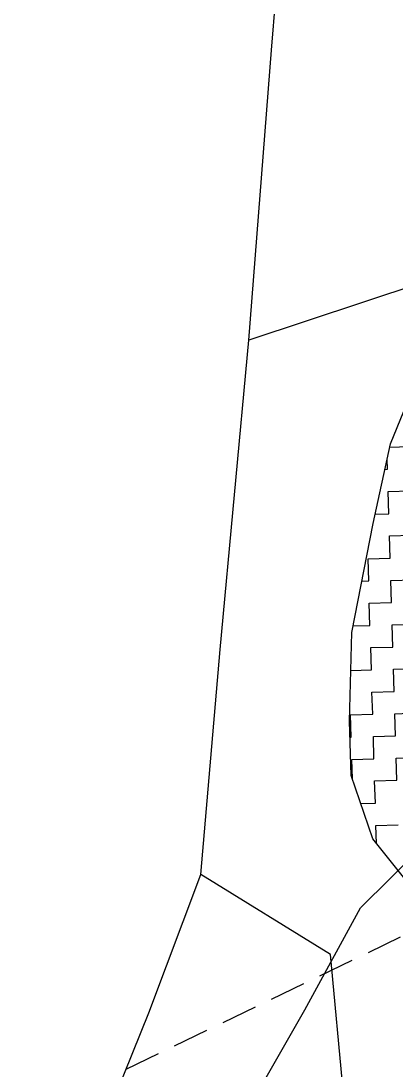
# Model space of a CAD drawing. Header units: metres. Extents: x 289662 to 290738, y 2016260 to 2018343.
# Drawn here: x 289888.2 to 289940.6, y 2016876 to 2017022.5 of the extents above; entities that cross this region are included whole.
import ezdxf

# ---------------------------------------------------------------- set-up
doc = ezdxf.new("R2010")
doc.units = ezdxf.units.M
doc.linetypes.add('DASHED', pattern=[0.75, 0.5, -0.25])
for name, color, linetype in [('LINE_FOOTPATH', 1, 'DASHED'), ('LINE_WATER', 4, 'Continuous'), ('POLY_HATCH', 12, 'Continuous'), ('POLY_PARCEL', 6, 'Continuous'), ('V_BOUND_LINE', 7, 'Continuous')]:
    doc.layers.add(name, color=color, linetype=linetype)

msp = doc.modelspace()

# ---------------------------------------------------------------- linework, layer by layer
at = {"layer": 'LINE_FOOTPATH', "ltscale": 10}
msp.add_line((289902.85, 2016876.11), (289979.29, 2016912.94), dxfattribs=at)
at = {"layer": 'LINE_WATER'}
for p, q in [((289935.55, 2016898.63), (289944.36, 2016907.37)), ((289927.78, 2016884.36), (289935.55, 2016898.63)), ((289918.05, 2016867.4), (289927.78, 2016884.36))]:
    msp.add_line(p, q, dxfattribs=at)
at = {"layer": 'POLY_HATCH'}
for p, q in [((289939.73, 2016963.39), (289944.22, 2016974.53)), ((289937.31, 2016952.3), (289939.73, 2016963.39)), ((289934.32, 2016937.07), (289937.31, 2016952.3)), ((289934.01, 2016924.68), (289934.32, 2016937.07)), ((289934.23, 2016917.11), (289934.01, 2016924.68)), ((289937.25, 2016908.26), (289934.23, 2016917.11)), ((289941.54, 2016902.88), (289937.25, 2016908.26))]:
    msp.add_line(p, q, dxfattribs=at)
at = {"layer": 'POLY_HATCH', "linetype": 'Continuous'}
for p, q in [((289939.64, 2016962.97), (289942.33, 2016963.05)), ((289939.32, 2016959.86), (289939.27, 2016961.29)), ((289938.96, 2016959.85), (289939.32, 2016959.86)), ((289939.41, 2016956.76), (289942.51, 2016956.85)), ((289939.5, 2016953.65), (289939.41, 2016956.76)), ((289937.59, 2016953.6), (289939.5, 2016953.65)), ((289939.6, 2016950.55), (289942.7, 2016950.65)), ((289939.69, 2016947.45), (289939.6, 2016950.55)), ((289936.59, 2016947.36), (289939.69, 2016947.45)), ((289936.68, 2016944.26), (289936.59, 2016947.36)), ((289935.73, 2016944.23), (289936.68, 2016944.26)), ((289939.78, 2016944.35), (289942.88, 2016944.44)), ((289939.87, 2016941.25), (289939.78, 2016944.35)), ((289936.77, 2016941.15), (289939.87, 2016941.25)), ((289936.86, 2016938.05), (289936.77, 2016941.15)), ((289934.5, 2016937.98), (289936.86, 2016938.05)), ((289939.97, 2016938.14), (289943.07, 2016938.24)), ((289940.06, 2016935.04), (289939.97, 2016938.14)), ((289936.96, 2016934.95), (289940.06, 2016935.04)), ((289937.05, 2016931.85), (289936.96, 2016934.95)), ((289940.15, 2016931.94), (289943.25, 2016932.03)), ((289940.25, 2016928.84), (289940.15, 2016931.94)), ((289934.19, 2016931.76), (289937.05, 2016931.85)), ((289937.14, 2016928.74), (289940.25, 2016928.84)), ((289937.24, 2016925.64), (289937.14, 2016928.74)), ((289934.13, 2016925.55), (289937.24, 2016925.64)), ((289934.23, 2016922.45), (289934.13, 2016925.55)), ((289940.34, 2016925.73), (289943.44, 2016925.83)), ((289940.43, 2016922.63), (289940.34, 2016925.73)), ((289934.07, 2016922.44), (289934.23, 2016922.45)), ((289937.33, 2016922.54), (289940.43, 2016922.63)), ((289937.42, 2016919.44), (289937.33, 2016922.54)), ((289934.32, 2016919.34), (289937.42, 2016919.44)), ((289934.4, 2016916.62), (289934.32, 2016919.34)), ((289940.52, 2016919.53), (289943.63, 2016919.62)), ((289940.62, 2016916.43), (289940.52, 2016919.53)), ((289937.51, 2016916.33), (289940.62, 2016916.43)), ((289937.61, 2016913.23), (289937.51, 2016916.33)), ((289935.58, 2016913.17), (289937.61, 2016913.23)), ((289937.7, 2016910.13), (289940.8, 2016910.22)), ((289937.78, 2016907.6), (289937.7, 2016910.13))]:
    msp.add_line(p, q, dxfattribs=at)
at = {"layer": 'POLY_PARCEL'}
for p, q in [((290008.98, 2017007.39), (289919.96, 2016977.88)), ((289931.34, 2016892.09), (289913.25, 2016903.29)), ((289933.27, 2016871.46), (289931.34, 2016892.09))]:
    msp.add_line(p, q, dxfattribs=at)
at = {"layer": 'V_BOUND_LINE'}
for p, q in [((289923.12, 2017018.38), (289929.54, 2017096.23)), ((289919.96, 2016977.88), (289923.12, 2017018.38)), ((289915.95, 2016934.68), (289919.96, 2016977.88)), ((289913.25, 2016903.29), (289915.95, 2016934.68)), ((289905.99, 2016883.97), (289913.25, 2016903.29)), ((289888.18, 2016839.46), (289905.99, 2016883.97))]:
    msp.add_line(p, q, dxfattribs=at)

doc.saveas('drawing.dxf')
